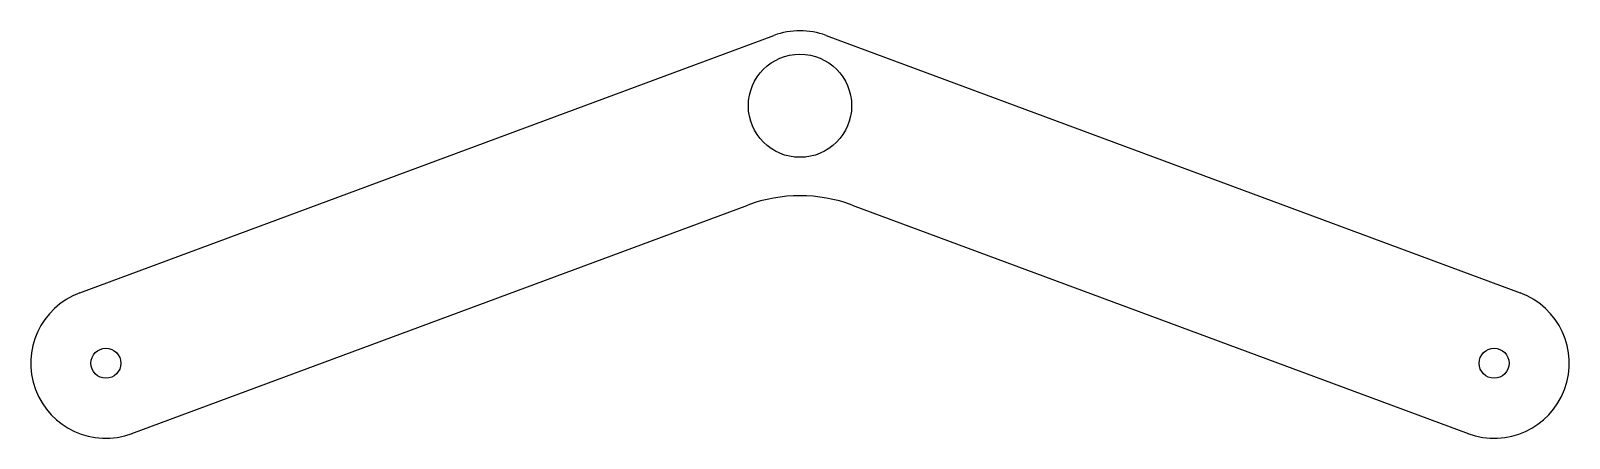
# Model space of a CAD drawing. Header units: inches. Extents: x -5.1 to 5.1, y -2.2 to 0.5.
import ezdxf

# ---------------------------------------------------------------- set-up
doc = ezdxf.new("R2010")
doc.units = ezdxf.units.IN
doc.header["$MEASUREMENT"] = 0

msp = doc.modelspace()

# ---------------------------------------------------------------- linework, layer by layer
at = {"color": 7, "linetype": 'Continuous', "lineweight": 25}
for p, q in [((-4.797, -1.248), (-0.174, 0.469)), ((0.174, 0.469), (4.797, -1.248)), ((-4.449, -2.186), (-0.348, -0.663)), ((0.348, -0.663), (4.449, -2.186))]:
    msp.add_line(p, q, dxfattribs=at)
for centre, radius in [((0, 0), 0.344), ((-4.623, -1.717), 0.1), ((4.623, -1.717), 0.1)]:
    msp.add_circle(centre, radius, dxfattribs=at)
for centre, radius, start, end in [((0, 0), 0.5, 69.6236, 110.3764), ((0, -1.6), 1, 69.6236, 110.3764), ((-4.623, -1.717), 0.5, 110.3764, 290.3764), ((4.623, -1.717), 0.5, 249.6236, 69.6236)]:
    msp.add_arc(centre, radius, start, end, dxfattribs=at)

doc.saveas('drawing.dxf')
